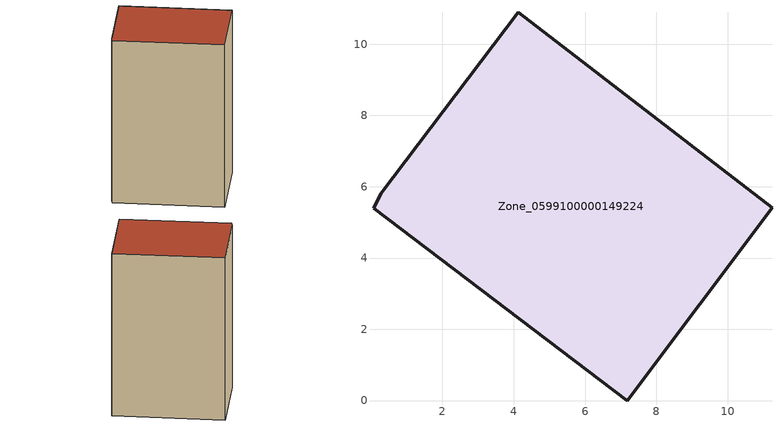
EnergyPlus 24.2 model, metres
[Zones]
Zone_0599100000149224
 floor ground (C_G): 0.07,5.39 0.27,5.8 4.12,10.89 11.24,5.42 7.18,0 z0
 wall outside (C_F): 7.18,0 11.24,5.42 4.12,10.89 0.27,5.8 0.07,5.39 7.18,0 z0:14
 roof outside (C_R): 0.27,5.8 0.07,5.39 7.18,0 11.24,5.42 4.12,10.89 z14
[BUILDING]
Pand.0599100000149224: North Axis=0; Terrain=City; Loads Convergence Tolerance Value=0.04; Temperature Convergence Tolerance Value=0.4; Solar Distribution=FullExterior; Maximum Number of Warmup Days=25; Minimum Number of Warmup Days=1
[Site:Location]
Rotterdam.The.Hague.AP_ZH_NLD Design_Conditions: Latitude=51.96; Longitude=4.45; Time Zone=1; Elevation=-4.5
[SITE:GROUNDTEMPERATURE:BUILDINGSURFACE]
18, 18, 18, 18, 18, 18, 18, 18, 18, 18, 18, 18
[MATERIAL] Thermal Absorptance=0.9; Solar Absorptance=0.7; Visible Absorptance=0.7
Name | Roughness | Thickness | Conductivity | Density | Specific Heat
G.TI.1946 | MediumSmooth | 0.15 | 1 | 540 | 1210
F.TI.1946 | Rough | 0.3 | 0.857143 | 1920 | 840
R.TI.1946 | MediumRough | 0.2 | 0.1 | 1500 | 1000
[CONSTRUCTION]
C_G: G.TI.1946
C_F: F.TI.1946
C_R: R.TI.1946
[ZONE]
Zone_0599100000149224: Type=1; Multiplier=1; Ceiling Height=Autocalculate; Volume=Autocalculate; Floor Area=autocalculate; Part of Total Floor Area=Yes
[ZONEINFILTRATION:DESIGNFLOWRATE]
Infil_Zone_0599100000149224: Zone or ZoneList or Space or SpaceList=Zone_0599100000149224; Schedule=AlwaysOn; Design Flow Rate Calculation Method=Flow/Area; Flow Rate per Floor Area=0.003; Constant Term Coefficient=1; Temperature Term Coefficient=0; Velocity Term Coefficient=0; Velocity Squared Term Coefficient=0
[HVACTEMPLATE:ZONE:IDEALLOADSAIRSYSTEM]
Zone_0599100000149224: Maximum Heating Supply Air Temperature=50; Minimum Cooling Supply Air Temperature=13; Maximum Heating Supply Air Humidity Ratio=0.0156; Minimum Cooling Supply Air Humidity Ratio=0.0077; Heating Limit=NoLimit; Cooling Limit=NoLimit; Dehumidification Control Type=ConstantSensibleHeatRatio; Cooling Sensible Heat Ratio=0.7; Dehumidification Setpoint=60; Humidification Control Type=None; Humidification Setpoint=30; Outdoor Air Method=None; Outdoor Air Flow Rate per Person=0.00944; Outdoor Air Flow Rate per Zone Floor Area=0; Outdoor Air Flow Rate per Zone=0; Demand Controlled Ventilation Type=None; Outdoor Air Economizer Type=NoEconomizer; Heat Recovery Type=None; Sensible Heat Recovery Effectiveness=0.7; Latent Heat Recovery Effectiveness=0.65
[ZONECONTROL:THERMOSTAT]
ThermostatControl_Zone_0599100000149224: Zone or ZoneList=Zone_0599100000149224; Control Type Schedule=DualSetpointControlType; Control 1=Thermostat_Zone_0599100000149224; Temperature Difference Between Cutout And Setpoint=0
[THERMOSTATSETPOINT:DUALSETPOINT]
Thermostat_Zone_0599100000149224: Heating Setpoint Temperature Schedule=HeatingSetpoint_Zone_0599100000149224; Cooling Setpoint Temperature Schedule=CoolingSetpoint_Zone_0599100000149224
[SCHEDULE:COMPACT]
HeatingSetpoint_Zone_0599100000149224: Through: 12/31, For: AllDays, Until: 24:00, 21
CoolingSetpoint_Zone_0599100000149224: Through: 12/31, For: AllDays, Until: 24:00, 24
DualSetpointControlType: Through: 12/31, For: AllDays, Until: 24:00, 4
AlwaysOn: Through: 12/31, For: AllDays, Until: 24:00, 1
